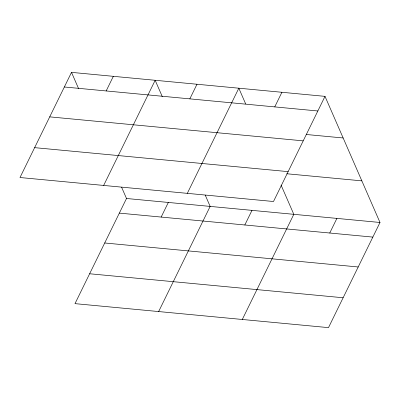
<?xml version="1.0" encoding="UTF-8"?>
<svg xmlns="http://www.w3.org/2000/svg" width="400" height="400" viewBox="0 0 400 400"><rect width="100%" height="100%" fill="white"/><g stroke="black" fill="none" stroke-linecap="round" stroke-linejoin="round"><path stroke-width="0.6" d="M71.51 72.37L20 177.52L273.495 201.505L325.005 96.36L71.51 72.37L78.62 88.685M106.175 90.95L113.335 76.33M103.655 185.435L155.165 80.29L162.275 96.6M121.6 187.245L126.505 198.495L74.995 303.64L328.49 327.63L380 222.48L325.005 96.36M189.83 98.865L196.99 84.245M161.17 217.07L168.33 202.45M187.31 193.35L238.82 88.205L245.685 103.955M158.645 311.555L210.155 206.41L205.255 195.16M274.75 106.9L281.91 92.285M244.825 224.985L251.985 210.37M242.3 319.47L293.81 214.325L281.06 185.08M329.745 233.02L336.905 218.405M64.35 86.99L317.845 110.98M306.215 134.485L343.155 137.98M49.715 116.865L303.21 140.855M34.635 147.645L288.13 171.635M286.745 173.755L361.85 180.865M126.505 198.495L380 222.48M119.345 213.11L372.84 237.1M104.705 242.985L358.205 266.975M89.63 273.765L343.125 297.755"/></g></svg>
